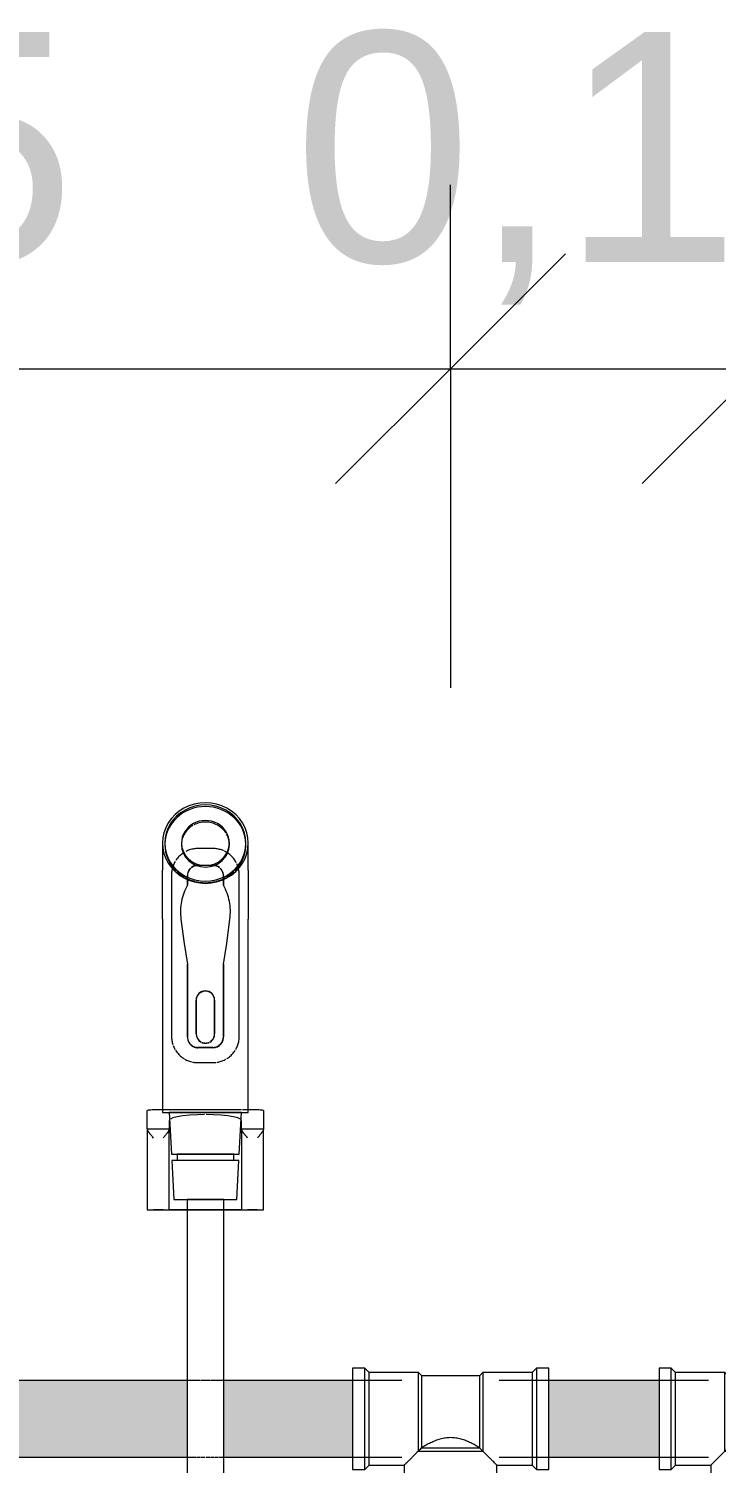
# Model space of a CAD drawing. Header units: metres. Extents: x -0.9 to 62, y -37.3 to 60.
# Drawn here: x 25.1028 to 25.3271, y 0.5855 to 1.0537 of the extents above; entities that cross this region are included whole.
import ezdxf

# ---------------------------------------------------------------- set-up
doc = ezdxf.new("R2010")
doc.units = ezdxf.units.M
for name, color, linetype, lineweight in [('A-ANNO-DIMS', 7, 'Continuous', 5), ('A-ANNO-DIMS-25', 7, 'Continuous', 5), ('P-PIPE', 7, 'Continuous', 5), ('P-SANR-FIXT', 7, 'Continuous', 5)]:
    doc.layers.add(name, color=color, linetype=linetype, lineweight=lineweight)
doc.styles.add('Arial_2', font='arial.ttf', dxfattribs={"height": 0.075})
doc.dimstyles.new('Diagonal_-_2_mm_Arial_-_PRETO', dxfattribs={"dimscale": 0.3048, "dimtxt": 0.076519, "dimasz": 0.246063, "dimexe": 0.19685, "dimexo": 0.123031, "dimgap": 0.04101, "dimtad": 1, "dimrnd": 0.01, "dimzin": 0, "dimdsep": 46, "dimtxsty": 'Arial_2', "dimblk1": 'OBLIQUE', "dimblk2": 'OBLIQUE', "dimsah": 1, "dimcen": 0.09, "dimdle": 0.19685, "dimazin": 0, "dimtfac": 1, "dimtdec": 4, "dimtix": 1, "dimtmove": 0, "dimatfit": 3, "dimfxl": 1, "dimtvp": 1, "dimtolj": 1, "dimtzin": 0, "dimarcsym": 2})

# ---------------------------------------------------------------- blocks, each defined once
blk = doc.blocks.new('Te_Reducao - Agua Fria_Soldavel - MEP - Tigre - Standard-2488-DD')
at = {"layer": 'P-PIPE'}
for p, q in [((43.55545, 0.6165), (43.55145, 0.6165)), ((43.55145, 0.6165), (43.55145, 0.5835)), ((43.55685, 0.6151), (43.55545, 0.6165)), ((43.55545, 0.5835), (43.55545, 0.6165)), ((43.57295, 0.6151), (43.55685, 0.6151)), ((43.55685, 0.5849), (43.55685, 0.6151)), ((43.57405, 0.61404), (43.57295, 0.6151)), ((43.57295, 0.5895), (43.57295, 0.6151)), ((43.58345, 0.61404), (43.57405, 0.61404)), ((43.57405, 0.5906), (43.57405, 0.61404)), ((43.59285, 0.61404), (43.58345, 0.61404)), ((43.59395, 0.6151), (43.59285, 0.61404)), ((43.59285, 0.61404), (43.59285, 0.5906)), ((43.61005, 0.6151), (43.59395, 0.6151)), ((43.59395, 0.6151), (43.59395, 0.5895)), ((43.61145, 0.6165), (43.61005, 0.6151)), ((43.61005, 0.6151), (43.61005, 0.5849)), ((43.61545, 0.6165), (43.61145, 0.6165)), ((43.61145, 0.6165), (43.61145, 0.5835)), ((43.61545, 0.5835), (43.61545, 0.6165)), ((43.57405, 0.5906), (43.59285, 0.5906)), ((43.57295, 0.5895), (43.59395, 0.5895)), ((43.55145, 0.5835), (43.55545, 0.5835)), ((43.55545, 0.5835), (43.55685, 0.5849)), ((43.55685, 0.5849), (43.56835, 0.5849)), ((43.56835, 0.5849), (43.56835, 0.5734)), ((43.59855, 0.5734), (43.59855, 0.5849)), ((43.59855, 0.5849), (43.61005, 0.5849)), ((43.61005, 0.5849), (43.61145, 0.5835)), ((43.61145, 0.5835), (43.61545, 0.5835)), ((43.56835, 0.5734), (43.56695, 0.572)), ((43.56695, 0.572), (43.56695, 0.568)), ((43.56695, 0.572), (43.59995, 0.572)), ((43.56835, 0.5734), (43.59855, 0.5734)), ((43.59995, 0.572), (43.59855, 0.5734)), ((43.59995, 0.568), (43.59995, 0.572)), ((43.56695, 0.568), (43.59995, 0.568))]:
    blk.add_line(p, q, dxfattribs=at)
for points in [[(43.57405, 0.5906), (43.57387, 0.59042), (43.5735, 0.59005), (43.57314, 0.58968), (43.57295, 0.5895)], [(43.59395, 0.5895), (43.59377, 0.58968), (43.5934, 0.59005), (43.59303, 0.59042), (43.59285, 0.5906)]]:
    blk.add_open_spline(points, degree=3, dxfattribs=at)
for points, knots in [([(43.58345, 0.59387), (43.58286, 0.59385), (43.582, 0.59378), (43.58088, 0.59358), (43.58005, 0.5934), (43.57924, 0.59315), (43.57844, 0.59285), (43.57766, 0.59251), (43.5769, 0.59217), (43.57615, 0.59181), (43.57519, 0.5913), (43.5745, 0.59089), (43.57405, 0.5906)], [0, 0, 0, 0, 0.166667, 0.25, 0.333333, 0.416667, 0.5, 0.583333, 0.666667, 0.75, 0.833333, 1, 1, 1, 1]), ([(43.59285, 0.5906), (43.5924, 0.59089), (43.59171, 0.5913), (43.59075, 0.59181), (43.59001, 0.59217), (43.58924, 0.59251), (43.58846, 0.59285), (43.58766, 0.59315), (43.58685, 0.5934), (43.58603, 0.59358), (43.58491, 0.59378), (43.58404, 0.59385), (43.58345, 0.59387)], [0, 0, 0, 0, 0.166667, 0.25, 0.333333, 0.416667, 0.5, 0.583333, 0.666667, 0.75, 0.833333, 1, 1, 1, 1]), ([(43.57295, 0.5895), (43.57232, 0.58885), (43.57141, 0.58796), (43.57049, 0.58704), (43.57002, 0.58656), (43.56969, 0.58624), (43.56939, 0.58594), (43.56903, 0.58558), (43.56854, 0.58508), (43.56835, 0.58491), (43.56835, 0.5849)], [0, 0, 0, 0, 0.25, 0.375, 0.4375, 0.5, 0.5625, 0.625, 0.75, 1, 1, 1, 1]), ([(43.59855, 0.5849), (43.59855, 0.58491), (43.59837, 0.58508), (43.5978, 0.58565), (43.59733, 0.58613), (43.59689, 0.58656), (43.59642, 0.58704), (43.5955, 0.58795), (43.59459, 0.58885), (43.59395, 0.5895)], [0, 0, 0, 0, 0.25, 0.375, 0.5, 0.5625, 0.625, 0.75, 1, 1, 1, 1])]:
    blk.add_open_spline(points, degree=3, knots=knots, dxfattribs=at)
blk = doc.blocks.new('Te_Reducao - Agua Fria_Soldavel - MEP - Tigre - Standard-V13-DD')
at = {"layer": 'P-PIPE'}
for p, q in [((43.65545, 0.6165), (43.65145, 0.6165)), ((43.65145, 0.6165), (43.65145, 0.5835)), ((43.65685, 0.6151), (43.65545, 0.6165)), ((43.65545, 0.5835), (43.65545, 0.6165)), ((43.67295, 0.6151), (43.65685, 0.6151)), ((43.65685, 0.5849), (43.65685, 0.6151)), ((43.67383, 0.61425), (43.67295, 0.6151)), ((43.67295, 0.5895), (43.67295, 0.6151)), ((43.67295, 0.5895), (43.67395, 0.5895)), ((43.65145, 0.5835), (43.65545, 0.5835)), ((43.65545, 0.5835), (43.65685, 0.5849)), ((43.65685, 0.5849), (43.66835, 0.5849)), ((43.66835, 0.5849), (43.66835, 0.5734)), ((43.66835, 0.5734), (43.66695, 0.572)), ((43.66695, 0.572), (43.66695, 0.568)), ((43.66695, 0.572), (43.67406, 0.572)), ((43.66835, 0.5734), (43.67402, 0.5734)), ((43.66695, 0.568), (43.67414, 0.568))]:
    blk.add_line(p, q, dxfattribs=at)
at = {"layer": 'P-PIPE', "color": 253, "true_color": 0xa6a6a6}
for p, q in [((43.67405, 0.5906), (43.67405, 0.61404)), ((43.68345, 0.61404), (43.6743, 0.61404)), ((43.69285, 0.61404), (43.68345, 0.61404)), ((43.69395, 0.6151), (43.69285, 0.61404)), ((43.69285, 0.61404), (43.69285, 0.60263)), ((43.70552, 0.6151), (43.69395, 0.6151)), ((43.69395, 0.6151), (43.69395, 0.60896)), ((43.69395, 0.60883), (43.69395, 0.5895)), ((43.69285, 0.60256), (43.69285, 0.5906)), ((43.67405, 0.5906), (43.6814, 0.5906)), ((43.68157, 0.5906), (43.69285, 0.5906)), ((43.67395, 0.5895), (43.68027, 0.5895)), ((43.68054, 0.5895), (43.69395, 0.5895)), ((43.69855, 0.5734), (43.69855, 0.5849)), ((43.69855, 0.5849), (43.70552, 0.5849)), ((43.67402, 0.5734), (43.67543, 0.5734)), ((43.67406, 0.572), (43.6752, 0.572)), ((43.67587, 0.572), (43.68059, 0.572)), ((43.6759, 0.5734), (43.69764, 0.5734)), ((43.68078, 0.572), (43.68632, 0.572)), ((43.68632, 0.572), (43.69995, 0.572)), ((43.6979, 0.5734), (43.69855, 0.5734)), ((43.69995, 0.572), (43.69855, 0.5734)), ((43.69995, 0.568), (43.69995, 0.572)), ((43.67414, 0.568), (43.6752, 0.568)), ((43.67562, 0.568), (43.68055, 0.568)), ((43.68057, 0.568), (43.69774, 0.568)), ((43.69781, 0.568), (43.69995, 0.568))]:
    blk.add_line(p, q, dxfattribs=at)
at = {"layer": 'P-PIPE', "color": 7, "true_color": 0xf3f3f3}
for p, q in [((43.71005, 0.6151), (43.70674, 0.6151)), ((43.71145, 0.6165), (43.71005, 0.6151)), ((43.71005, 0.6151), (43.71005, 0.5849)), ((43.71545, 0.6165), (43.71145, 0.6165)), ((43.71145, 0.6165), (43.71145, 0.5835)), ((43.71545, 0.5835), (43.71545, 0.6165)), ((43.70707, 0.5849), (43.71005, 0.5849)), ((43.71005, 0.5849), (43.71145, 0.5835)), ((43.71145, 0.5835), (43.71545, 0.5835))]:
    blk.add_line(p, q, dxfattribs=at)
at = {"layer": 'P-PIPE'}
blk.add_open_spline([(43.67405, 0.5906), (43.67387, 0.59042), (43.6735, 0.59005), (43.67314, 0.58968), (43.67295, 0.5895)], degree=3, dxfattribs=at)
at = {"layer": 'P-PIPE', "color": 253, "true_color": 0xa6a6a6}
for points, knots in [([(43.68005, 0.59339), (43.67978, 0.59331), (43.67924, 0.59315), (43.67844, 0.59285), (43.67766, 0.59251), (43.6769, 0.59217), (43.67615, 0.59181), (43.67519, 0.5913), (43.6745, 0.59089), (43.67405, 0.5906)], [0.3333333, 0.3333333, 0.3333333, 0.3333333, 0.4166667, 0.5, 0.5833333, 0.6666667, 0.75, 0.8333333, 1, 1, 1, 1]), ([(43.68345, 0.59387), (43.68286, 0.59385), (43.682, 0.59378), (43.68088, 0.59358), (43.68033, 0.59346), (43.68005, 0.59339)], [0, 0, 0, 0, 0.1666667, 0.25, 0.3333333, 0.3333333, 0.3333333, 0.3333333]), ([(43.69285, 0.5906), (43.6924, 0.59089), (43.69171, 0.5913), (43.69075, 0.59181), (43.69001, 0.59217), (43.68924, 0.59251), (43.68846, 0.59285), (43.68766, 0.59315), (43.68685, 0.5934), (43.68603, 0.59358), (43.68491, 0.59378), (43.68404, 0.59385), (43.68345, 0.59387)], [0, 0, 0, 0, 0.166667, 0.25, 0.333333, 0.416667, 0.5, 0.583333, 0.666667, 0.75, 0.833333, 1, 1, 1, 1]), ([(43.69855, 0.5849), (43.69855, 0.58491), (43.69837, 0.58508), (43.6978, 0.58565), (43.69733, 0.58613), (43.69689, 0.58656), (43.69642, 0.58704), (43.6955, 0.58795), (43.69459, 0.58885), (43.69395, 0.5895)], [0, 0, 0, 0, 0.25, 0.375, 0.5, 0.5625, 0.625, 0.75, 1, 1, 1, 1])]:
    blk.add_open_spline(points, degree=3, knots=knots, dxfattribs=at)
blk.add_open_spline([(43.69395, 0.5895), (43.69377, 0.58968), (43.6934, 0.59005), (43.69303, 0.59042), (43.69285, 0.5906)], degree=3, dxfattribs=at)
at = {"layer": 'P-PIPE'}
blk.add_open_spline([(43.67295, 0.5895), (43.67232, 0.58885), (43.67141, 0.58796), (43.67049, 0.58704), (43.67002, 0.58656), (43.66969, 0.58624), (43.66939, 0.58594), (43.66903, 0.58558), (43.66854, 0.58508), (43.66835, 0.58491), (43.66835, 0.5849)], degree=3, knots=[0, 0, 0, 0, 0.25, 0.375, 0.4375, 0.5, 0.5625, 0.625, 0.75, 1, 1, 1, 1], dxfattribs=at)
blk = doc.blocks.new('UT_Ducha higiênica - UT_Ducha higiênica-3698909-DD')
at = {"layer": 'P-SANR-FIXT'}
for p, q in [((43.48945, 0.78793), (43.48945, 0.77907)), ((43.49564, 0.78793), (43.49564, 0.78741)), ((43.51126, 0.78741), (43.51126, 0.78793)), ((43.51745, 0.77907), (43.51745, 0.78793)), ((43.48945, 0.7631), (43.48945, 0.7)), ((43.51745, 0.7), (43.51745, 0.7631)), ((43.4845, 0.69464), (43.4845, 0.70061)), ((43.4865, 0.70094), (43.48945, 0.70094)), ((43.48945, 0.7), (43.50345, 0.7)), ((43.49168, 0.7), (43.49239, 0.68639)), ((43.50345, 0.7), (43.51745, 0.7)), ((43.51451, 0.68639), (43.51522, 0.7)), ((43.51745, 0.70094), (43.52041, 0.70094)), ((43.52241, 0.70061), (43.52241, 0.69464)), ((43.4845, 0.69464), (43.4845, 0.69459)), ((43.4845, 0.69453), (43.4845, 0.66817)), ((43.49168, 0.69738), (43.49168, 0.69464)), ((43.49168, 0.69459), (43.49168, 0.69464)), ((43.49168, 0.66817), (43.49168, 0.69453)), ((43.51522, 0.69464), (43.51522, 0.69738)), ((43.51522, 0.69464), (43.51522, 0.69459)), ((43.51522, 0.69464), (43.51528, 0.69464)), ((43.51522, 0.69453), (43.51522, 0.66817)), ((43.52241, 0.69459), (43.52241, 0.69464)), ((43.52241, 0.66817), (43.52241, 0.69453)), ((43.49239, 0.68639), (43.50345, 0.68639)), ((43.4925, 0.68434), (43.49316, 0.67161)), ((43.50345, 0.68434), (43.4925, 0.68434)), ((43.49423, 0.68639), (43.49423, 0.68434)), ((43.50345, 0.68639), (43.51451, 0.68639)), ((43.51441, 0.68434), (43.50345, 0.68434)), ((43.51268, 0.68434), (43.51268, 0.68639)), ((43.51374, 0.67161), (43.51441, 0.68434)), ((43.49316, 0.67161), (43.50345, 0.67161)), ((43.49745, 0.67161), (43.49745, 0.1)), ((43.50345, 0.67161), (43.51374, 0.67161)), ((43.50945, 0.1), (43.50945, 0.67161)), ((43.4845, 0.66817), (43.4865, 0.66817)), ((43.48968, 0.66817), (43.4865, 0.66817)), ((43.48968, 0.66817), (43.49168, 0.66817)), ((43.49744, 0.66817), (43.49168, 0.66817)), ((43.51522, 0.66817), (43.50946, 0.66817)), ((43.51522, 0.66817), (43.51722, 0.66817)), ((43.52041, 0.66817), (43.51722, 0.66817)), ((43.52041, 0.66817), (43.52241, 0.66817))]:
    blk.add_line(p, q, dxfattribs=at)
at = {"layer": 'P-SANR-FIXT', "color": 253, "true_color": 0xa6a6a6}
for p, q in [((43.49395, 0.78247), (43.49376, 0.78218)), ((43.49735, 0.78532), (43.49704, 0.78517)), ((43.50103, 0.78614), (43.50069, 0.78613)), ((43.50587, 0.78614), (43.50103, 0.78614)), ((43.49239, 0.77752), (43.49239, 0.72488)), ((43.49275, 0.77999), (43.49268, 0.77973)), ((43.49758, 0.77731), (43.49758, 0.77721)), ((43.49758, 0.77687), (43.49758, 0.77731)), ((43.49758, 0.77721), (43.49758, 0.77687)), ((43.50103, 0.78075), (43.50143, 0.78075)), ((43.50151, 0.78075), (43.50526, 0.78075)), ((43.50547, 0.78075), (43.50587, 0.78075)), ((43.50933, 0.77721), (43.50933, 0.77731)), ((43.50933, 0.77724), (43.50933, 0.77687)), ((43.50933, 0.77687), (43.50933, 0.77721)), ((43.51452, 0.72488), (43.51452, 0.77752)), ((43.49758, 0.7761), (43.49758, 0.77413)), ((43.49758, 0.77413), (43.49758, 0.7761)), ((43.50933, 0.7757), (43.50933, 0.7761)), ((43.50933, 0.7761), (43.50933, 0.77413)), ((43.50933, 0.77413), (43.50933, 0.7757)), ((43.49758, 0.74841), (43.49758, 0.72451)), ((43.49758, 0.72468), (43.49758, 0.74841)), ((43.50933, 0.72451), (43.50933, 0.74841)), ((43.50933, 0.74841), (43.50933, 0.72468)), ((43.50044, 0.73668), (43.50044, 0.73659)), ((43.50044, 0.72567), (43.50044, 0.73668)), ((43.50044, 0.73659), (43.50044, 0.72559)), ((43.50647, 0.73659), (43.50647, 0.73668)), ((43.50647, 0.73668), (43.50647, 0.72567)), ((43.50647, 0.72559), (43.50647, 0.73659)), ((43.50587, 0.72124), (43.50103, 0.72124)), ((43.50103, 0.72114), (43.50224, 0.72115)), ((43.50228, 0.72115), (43.50345, 0.72116)), ((43.50345, 0.72116), (43.50463, 0.72115)), ((43.50467, 0.72115), (43.50587, 0.72114)), ((43.50103, 0.71626), (43.50587, 0.71626)), ((43.48945, 0.70094), (43.48992, 0.70094)), ((43.48945, 0.7), (43.48993, 0.7)), ((43.48993, 0.70094), (43.49131, 0.70094)), ((43.48993, 0.7), (43.49163, 0.7)), ((43.49133, 0.70094), (43.49352, 0.70094)), ((43.50345, 0.7), (43.49168, 0.7)), ((43.49356, 0.70094), (43.49641, 0.70094)), ((43.49645, 0.70094), (43.49978, 0.70094)), ((43.49983, 0.70094), (43.5034, 0.70094)), ((43.51522, 0.7), (43.50345, 0.7)), ((43.5035, 0.70094), (43.50707, 0.70094)), ((43.50712, 0.70094), (43.51045, 0.70094)), ((43.51049, 0.70094), (43.51335, 0.70094)), ((43.51338, 0.70094), (43.51528, 0.70094)), ((43.51489, 0.69783), (43.51406, 0.69821)), ((43.51533, 0.7), (43.51697, 0.7)), ((43.51559, 0.70094), (43.51697, 0.70094)), ((43.51697, 0.7), (43.51745, 0.7)), ((43.51698, 0.70094), (43.51745, 0.70094)), ((43.4845, 0.69464), (43.49168, 0.69464)), ((43.4845, 0.69459), (43.4845, 0.69453)), ((43.49168, 0.69453), (43.49168, 0.69459)), ((43.51522, 0.69459), (43.51522, 0.69453)), ((43.51528, 0.69464), (43.52241, 0.69464)), ((43.52241, 0.69453), (43.52241, 0.69459)), ((43.49239, 0.68639), (43.49414, 0.68639)), ((43.49396, 0.68434), (43.4925, 0.68434)), ((43.50345, 0.68639), (43.49423, 0.68639)), ((43.50345, 0.68434), (43.49423, 0.68434)), ((43.51268, 0.68639), (43.50345, 0.68639)), ((43.51268, 0.68434), (43.50345, 0.68434)), ((43.51277, 0.68639), (43.51451, 0.68639)), ((43.51441, 0.68434), (43.51294, 0.68434)), ((43.49316, 0.67161), (43.49729, 0.67161)), ((43.49826, 0.67161), (43.49745, 0.67161)), ((43.50345, 0.67161), (43.4983, 0.67161)), ((43.50861, 0.67161), (43.50345, 0.67161)), ((43.50945, 0.67161), (43.50865, 0.67161)), ((43.50962, 0.67161), (43.51374, 0.67161)), ((43.4845, 0.66817), (43.48476, 0.66817)), ((43.48476, 0.66817), (43.4865, 0.66817)), ((43.4865, 0.66817), (43.49141, 0.66817)), ((43.49168, 0.66817), (43.49745, 0.66817)), ((43.49822, 0.66817), (43.49765, 0.66817)), ((43.49917, 0.66817), (43.49823, 0.66817)), ((43.5004, 0.66817), (43.49917, 0.66817)), ((43.50188, 0.66817), (43.50045, 0.66817)), ((43.50345, 0.66817), (43.50189, 0.66817)), ((43.50501, 0.66817), (43.50346, 0.66817)), ((43.50645, 0.66817), (43.50502, 0.66817)), ((43.50773, 0.66817), (43.5065, 0.66817)), ((43.50868, 0.66817), (43.50774, 0.66817)), ((43.50925, 0.66817), (43.50868, 0.66817)), ((43.50945, 0.66817), (43.51522, 0.66817)), ((43.51549, 0.66817), (43.52041, 0.66817)), ((43.52041, 0.66817), (43.52241, 0.66817))]:
    blk.add_line(p, q, dxfattribs=at)
at = {"layer": 'P-SANR-FIXT', "color": 254, "true_color": 0xdfdfdf}
for p, q in [((43.49644, 0.78482), (43.49615, 0.78464)), ((43.49268, 0.77973), (43.49266, 0.77966)), ((43.51408, 0.78023), (43.51397, 0.78055)), ((43.49758, 0.77668), (43.49758, 0.77636)), ((43.49758, 0.77635), (43.49758, 0.77668)), ((43.50933, 0.77636), (43.50933, 0.77687)), ((43.50933, 0.77687), (43.50933, 0.77635)), ((43.49163, 0.7), (43.50345, 0.7)), ((43.50345, 0.7), (43.49168, 0.7)), ((43.50345, 0.7), (43.51528, 0.7)), ((43.51522, 0.7), (43.50345, 0.7)), ((43.49414, 0.68639), (43.50345, 0.68639)), ((43.49797, 0.68434), (43.49416, 0.68434)), ((43.50345, 0.68639), (43.49423, 0.68639)), ((43.50345, 0.68434), (43.49423, 0.68434)), ((43.50345, 0.68434), (43.49797, 0.68434)), ((43.50345, 0.68639), (43.51277, 0.68639)), ((43.51144, 0.68639), (43.50345, 0.68639)), ((43.51144, 0.68434), (43.50345, 0.68434)), ((43.51275, 0.68434), (43.50345, 0.68434)), ((43.51268, 0.68639), (43.51144, 0.68639)), ((43.51268, 0.68434), (43.51144, 0.68434)), ((43.49826, 0.67161), (43.49745, 0.67161)), ((43.49752, 0.67161), (43.49824, 0.67161)), ((43.50045, 0.67161), (43.4983, 0.67161)), ((43.49831, 0.67161), (43.50345, 0.67161)), ((43.50345, 0.67161), (43.50045, 0.67161)), ((43.50861, 0.67161), (43.50345, 0.67161)), ((43.50345, 0.67161), (43.5086, 0.67161)), ((43.50945, 0.67161), (43.50865, 0.67161)), ((43.50866, 0.67161), (43.50938, 0.67161)), ((43.49766, 0.66817), (43.49825, 0.66817)), ((43.49826, 0.66817), (43.4992, 0.66817)), ((43.49921, 0.66817), (43.5004, 0.66817)), ((43.50045, 0.66817), (43.50189, 0.66817)), ((43.5019, 0.66817), (43.50345, 0.66817)), ((43.50346, 0.66817), (43.505, 0.66817)), ((43.50501, 0.66817), (43.50645, 0.66817)), ((43.5065, 0.66817), (43.50769, 0.66817)), ((43.5077, 0.66817), (43.50865, 0.66817)), ((43.50865, 0.66817), (43.50925, 0.66817))]:
    blk.add_line(p, q, dxfattribs=at)
at = {"layer": 'P-SANR-FIXT', "color": 253, "true_color": 0xa6a6a6, "flags": 128}
for points in [[(43.49358, 0.78189), (43.49341, 0.78158), (43.49325, 0.78128), (43.49311, 0.78096), (43.49298, 0.78064)], [(43.49615, 0.78464), (43.49587, 0.78444), (43.4956, 0.78422), (43.49533, 0.784), (43.49508, 0.78377), (43.49483, 0.78353), (43.4946, 0.78328), (43.49437, 0.78301), (43.49416, 0.78274), (43.49395, 0.78247)], [(43.50068, 0.78613), (43.50034, 0.78611), (43.5, 0.78608), (43.49965, 0.78603), (43.49931, 0.78597), (43.49898, 0.78589), (43.49864, 0.7858), (43.49831, 0.7857), (43.49799, 0.78559), (43.49767, 0.78546), (43.49735, 0.78532)], [(43.50768, 0.78595), (43.50734, 0.78601), (43.507, 0.78607), (43.50666, 0.7861), (43.50631, 0.78613), (43.50597, 0.78614), (43.50587, 0.78614)], [(43.50932, 0.78542), (43.509, 0.78555), (43.50868, 0.78567), (43.50835, 0.78578), (43.50802, 0.78587), (43.50772, 0.78594)], [(43.51025, 0.78495), (43.50994, 0.78512), (43.50964, 0.78528)], [(43.51189, 0.78371), (43.51164, 0.78394), (43.51138, 0.78417), (43.51111, 0.78438), (43.51083, 0.78458), (43.51054, 0.78477)], [(43.51354, 0.7815), (43.51337, 0.7818), (43.51319, 0.7821), (43.513, 0.78239), (43.5128, 0.78267), (43.51259, 0.78294), (43.51237, 0.78321), (43.51214, 0.78346), (43.51189, 0.78371)], [(43.49246, 0.77864), (43.49242, 0.7783), (43.4924, 0.77796), (43.49239, 0.77761), (43.49239, 0.77752)], [(43.49266, 0.77966), (43.49258, 0.77932), (43.49251, 0.77898), (43.49246, 0.77864)], [(43.51396, 0.78056), (43.51383, 0.78088), (43.51369, 0.78119)], [(43.51445, 0.77855), (43.51441, 0.77889), (43.51434, 0.77923), (43.51427, 0.77957), (43.51418, 0.7799)], [(43.51452, 0.77752), (43.51451, 0.77786), (43.51449, 0.77821), (43.51445, 0.77855)], [(43.49546, 0.7631), (43.49649, 0.75519), (43.49758, 0.74841)], [(43.50933, 0.74841), (43.51041, 0.75519), (43.51145, 0.7631)], [(43.49239, 0.72488), (43.49239, 0.72454), (43.49241, 0.72419), (43.49245, 0.72385), (43.4925, 0.72351), (43.49256, 0.72317), (43.49264, 0.72283)], [(43.49264, 0.72283), (43.49272, 0.7225), (43.49283, 0.72217)], [(43.49294, 0.72184), (43.49307, 0.72152), (43.49321, 0.72121), (43.49337, 0.7209), (43.49353, 0.7206)], [(43.51333, 0.72051), (43.51349, 0.72082), (43.51365, 0.72112), (43.5138, 0.72144), (43.51393, 0.72176), (43.51404, 0.72207)], [(43.51405, 0.72208), (43.51415, 0.72241), (43.51425, 0.72274)], [(43.51425, 0.72274), (43.51432, 0.72308), (43.51439, 0.72342), (43.51444, 0.72376), (43.51448, 0.7241), (43.51451, 0.72444), (43.51452, 0.72479), (43.51452, 0.72488)], [(43.49371, 0.7203), (43.4939, 0.72001), (43.4941, 0.71973), (43.49431, 0.71946), (43.49453, 0.71919), (43.49477, 0.71894), (43.49501, 0.71869), (43.49526, 0.71846), (43.49553, 0.71823), (43.4958, 0.71802), (43.49608, 0.71782), (43.49636, 0.71763)], [(43.49666, 0.71745), (43.49696, 0.71728), (43.49727, 0.71712), (43.49758, 0.71698), (43.4979, 0.71685), (43.49822, 0.71673)], [(43.49822, 0.71673), (43.49855, 0.71662), (43.49889, 0.71653)], [(43.49922, 0.71645), (43.49956, 0.71639), (43.49986, 0.71634)], [(43.4999, 0.71633), (43.50025, 0.7163), (43.50059, 0.71627), (43.50094, 0.71626), (43.50103, 0.71626)], [(43.50725, 0.71637), (43.50759, 0.71643), (43.5079, 0.7165)], [(43.50793, 0.71651), (43.50826, 0.7166), (43.50859, 0.7167), (43.50892, 0.71681)], [(43.50892, 0.71681), (43.50924, 0.71694), (43.50955, 0.71708), (43.50986, 0.71723), (43.51017, 0.7174)], [(43.51046, 0.71758), (43.51075, 0.71776), (43.51103, 0.71796), (43.51131, 0.71818)], [(43.51131, 0.71818), (43.51157, 0.7184), (43.51182, 0.71863), (43.51207, 0.71887), (43.51231, 0.71912), (43.51253, 0.71939), (43.51275, 0.71966), (43.51295, 0.71993), (43.51314, 0.72022)], [(43.50587, 0.71626), (43.50622, 0.71627), (43.50656, 0.71629), (43.50691, 0.71632)], [(43.50316, 0.6993), (43.50083, 0.69925), (43.49834, 0.69911), (43.49611, 0.69888), (43.49425, 0.69858), (43.49284, 0.69821), (43.49201, 0.69783)], [(43.50856, 0.69911), (43.50607, 0.69925), (43.50374, 0.6993)], [(43.51406, 0.69821), (43.51266, 0.69858), (43.51079, 0.69888), (43.50856, 0.69911)]]:
    blk.add_lwpolyline(points, dxfattribs=at)
at = {"layer": 'P-SANR-FIXT', "flags": 128}
for points in [[(43.48945, 0.7631), (43.48945, 0.76378), (43.48945, 0.76446), (43.48945, 0.76513), (43.48945, 0.7658), (43.48945, 0.76647), (43.48945, 0.76714), (43.48945, 0.76779), (43.48945, 0.76844), (43.48945, 0.76909), (43.48945, 0.76972), (43.48945, 0.77034), (43.48945, 0.77095), (43.48945, 0.77154), (43.48945, 0.77213), (43.48945, 0.7727), (43.48945, 0.77325), (43.48945, 0.77379), (43.48945, 0.77431), (43.48945, 0.77481), (43.48945, 0.77529), (43.48945, 0.77576), (43.48945, 0.7762), (43.48945, 0.77662), (43.48945, 0.77702), (43.48945, 0.7774), (43.48945, 0.77776), (43.48945, 0.77809), (43.48945, 0.7784), (43.48945, 0.77868), (43.48945, 0.77894), (43.48945, 0.77907)], [(43.51745, 0.77907), (43.51745, 0.77883), (43.51745, 0.77856), (43.51745, 0.77826), (43.51745, 0.77794), (43.51745, 0.7776), (43.51745, 0.77723), (43.51745, 0.77684), (43.51745, 0.77643), (43.51745, 0.776), (43.51745, 0.77555), (43.51745, 0.77507), (43.51745, 0.77458), (43.51745, 0.77407), (43.51745, 0.77354), (43.51745, 0.773), (43.51745, 0.77244), (43.51745, 0.77186), (43.51745, 0.77127), (43.51745, 0.77067), (43.51745, 0.77006), (43.51745, 0.76943), (43.51745, 0.76879), (43.51745, 0.76815), (43.51745, 0.7675), (43.51745, 0.76684), (43.51745, 0.76617), (43.51745, 0.7655), (43.51745, 0.76482), (43.51745, 0.76415), (43.51745, 0.76347), (43.51745, 0.7631)], [(43.4845, 0.70061), (43.48455, 0.70068), (43.48469, 0.70075), (43.48493, 0.70082), (43.48525, 0.70087), (43.48563, 0.70091), (43.48605, 0.70093), (43.4865, 0.70094)], [(43.52041, 0.70094), (43.52085, 0.70093), (43.52127, 0.70091), (43.52165, 0.70087), (43.52197, 0.70082), (43.52221, 0.70075), (43.52236, 0.70068), (43.52241, 0.70061)]]:
    blk.add_lwpolyline(points, dxfattribs=at)
at = {"layer": 'P-SANR-FIXT'}
for centre, major_axis, start_param, end_param in [((43.50345, 0.78793), (0.014, 0), 1.570796, 4.712389), ((43.50345, 0.78793), (-0.014, 0), 1.570796, 4.712389), ((43.50345, 0.78793), (0.01323, 0), 0, 3.141593), ((43.50345, 0.78741), (0.01323, 0), 0.020863, 3.12073), ((43.50345, 0.78793), (0.00781, 0), 0, 3.141593), ((43.50345, 0.78793), (-0.01323, 0), 0, 3.141593), ((43.50345, 0.78793), (0.00781, 0), 3.141593, 6.283185), ((43.50345, 0.78741), (0.00781, 0), 3.141593, 6.283185)]:
    blk.add_ellipse(centre, major_axis=major_axis, ratio=0.939693, start_param=start_param, end_param=end_param, dxfattribs=at)
at = {"layer": 'P-SANR-FIXT', "color": 253, "true_color": 0xa6a6a6}
for centre, major_axis, ratio, start_param, end_param in [((43.50345, 0.78741), (0.00781, 0), 0.939693, 2.356194, 2.879793), ((43.50345, 0.78741), (0.00781, 0), 0.939693, 2.12419, 2.356194), ((43.50345, 0.78741), (0.00781, 0), 0.939693, 1.832596, 2.067576), ((43.50345, 0.78741), (0.00781, 0), 0.939693, 1.570796, 1.832596), ((43.50345, 0.78741), (0.00781, 0), 0.939693, 1.047198, 1.308997), ((43.50345, 0.78741), (0.00781, 0), 0.939693, 0.653091, 1.047198), ((43.50345, 0.78741), (0.00781, 0), 0.939693, 0.554566, 0.634796), ((43.50345, 0.78741), (0.01323, 0), 0.939693, 3.141593, 3.897486), ((43.50345, 0.78741), (0.00781, 0), 0.939693, 2.879793, 3.094195), ((43.50345, 0.78741), (0.00781, 0), 0.939693, 0.261799, 0.488256), ((43.50345, 0.78741), (0.00781, 0), 0.939693, 0.035343, 0.261799), ((43.50345, 0.78741), (0.01323, 0), 0.939693, 5.759587, 6.283185), ((43.50345, 0.78741), (0.01323, 0), 0.939693, 3.926991, 4.167927), ((43.50103, 0.77731), (0.00345, 0), 0.996601, 2.93988, 3.141593), ((43.50103, 0.77731), (0.00345, 0), 0.996601, 2.356194, 2.879793), ((43.50103, 0.77731), (0.00345, 0), 0.996601, 1.570796, 2.250742), ((43.50587, 0.77731), (0.00345, 0), 0.996601, 0.890851, 1.509607), ((43.50587, 0.77731), (0.00345, 0), 0.996601, 0.261799, 0.785398), ((43.50587, 0.77731), (0.00345, 0), 0.996601, 0, 0.201713), ((43.50345, 0.78741), (0.01323, 0), 0.939693, 5.256851, 5.497787), ((43.50345, 0.78741), (0.01323, 0), 0.939693, 5.527292, 5.759587), ((43.50345, 0.78741), (0.01323, 0), 0.939693, 4.18879, 4.43979), ((43.50345, 0.78741), (0.01323, 0), 0.939693, 4.45059, 4.974188), ((43.50345, 0.78741), (0.01323, 0), 0.939693, 4.984988, 5.235988), ((43.50345, 0.73659), (0.00302, 0), 0.996601, 1.308997, 2.356194), ((43.50345, 0.73659), (0.00302, 0), 0.996601, 2.366713, 3.141593), ((43.50345, 0.73668), (0.00302, 0), 0.996601, 2.617994, 3.141593), ((43.50345, 0.73668), (0.00302, 0), 0.996601, 2.369047, 2.617994), ((43.50345, 0.73668), (0.00302, 0), 0.996601, 0.785398, 2.356194), ((43.50345, 0.73659), (0.00302, 0), 0.996601, 0.785398, 1.308997), ((43.50345, 0.73668), (0.00302, 0), 0.996601, 0, 0.772546), ((43.50345, 0.73659), (0.00302, 0), 0.996601, 0, 0.774879), ((43.50103, 0.72468), (0.00345, 0), 0.996601, 3.141593, 3.665191), ((43.50103, 0.72468), (0.00345, 0), 0.996601, 3.665191, 3.926991), ((43.50103, 0.72468), (0.00345, 0), 0.996601, 3.97364, 4.366259), ((43.50103, 0.72468), (0.00345, 0), 0.996601, 4.45059, 4.712389), ((43.50345, 0.72567), (0.00302, 0), 0.996601, 3.141593, 4.18879), ((43.50345, 0.72559), (0.00302, 0), 0.996601, 3.141593, 4.18879), ((43.50345, 0.72567), (0.00302, 0), 0.996601, 4.27171, 4.712389), ((43.50345, 0.72559), (0.00302, 0), 0.996601, 4.273398, 4.45059), ((43.50345, 0.72559), (0.00302, 0), 0.996601, 4.45059, 4.974188), ((43.50345, 0.72567), (0.00302, 0), 0.996601, 4.712389, 5.153068), ((43.50345, 0.72559), (0.00302, 0), 0.996601, 4.974188, 5.15138), ((43.50345, 0.72567), (0.00302, 0), 0.996601, 5.235988, 5.759587), ((43.50345, 0.72559), (0.00302, 0), 0.996601, 5.235988, 5.759587), ((43.50587, 0.72468), (0.00345, 0), 0.996601, 4.712389, 4.974188), ((43.50345, 0.72567), (0.00302, 0), 0.996601, 5.759587, 6.283185), ((43.50345, 0.72559), (0.00302, 0), 0.996601, 5.759587, 6.283185), ((43.50587, 0.72468), (0.00345, 0), 0.996601, 5.058519, 5.235988), ((43.50587, 0.72468), (0.00345, 0), 0.996601, 5.235988, 5.451138), ((43.50587, 0.72468), (0.00345, 0), 0.996601, 5.497787, 6.283185)]:
    blk.add_ellipse(centre, major_axis=major_axis, ratio=ratio, start_param=start_param, end_param=end_param, dxfattribs=at)
at = {"layer": 'P-SANR-FIXT', "color": 254, "true_color": 0xdfdfdf}
blk.add_ellipse((43.50345, 0.78741), major_axis=(0.00781, 0), ratio=0.939693, start_param=1.308997, end_param=1.570796, dxfattribs=at)
at = {"layer": 'P-SANR-FIXT', "color": 253, "true_color": 0xa6a6a6}
for points in [[(43.49765, 0.77792), (43.4976, 0.77768), (43.49758, 0.77745), (43.49758, 0.77721)], [(43.50143, 0.78062), (43.50129, 0.78062), (43.50116, 0.78061), (43.50103, 0.78061)], [(43.50223, 0.78063), (43.50199, 0.78062), (43.50175, 0.78062), (43.50151, 0.78062)], [(43.50345, 0.78063), (43.50304, 0.78063), (43.50264, 0.78063), (43.50223, 0.78063)], [(43.50467, 0.78063), (43.50427, 0.78063), (43.50386, 0.78063), (43.50345, 0.78063)], [(43.50587, 0.78061), (43.50556, 0.78062), (43.50524, 0.78062), (43.50491, 0.78062)], [(43.50933, 0.77721), (43.50933, 0.77745), (43.5093, 0.77768), (43.50925, 0.77792)], [(43.49758, 0.77413), (43.49663, 0.77248), (43.49533, 0.76899), (43.49522, 0.76512), (43.49546, 0.7631)], [(43.51128, 0.76889), (43.51093, 0.77073), (43.51027, 0.77248), (43.50933, 0.77413)], [(43.51145, 0.7631), (43.51169, 0.76512), (43.51163, 0.76705), (43.51128, 0.76889)], [(43.49889, 0.72184), (43.49919, 0.72161), (43.49988, 0.72125), (43.50064, 0.72113), (43.50103, 0.72114)], [(43.50587, 0.72114), (43.5064, 0.72113), (43.5069, 0.72124), (43.50736, 0.72145)], [(43.50736, 0.72145), (43.50759, 0.72155), (43.50781, 0.72168), (43.50801, 0.72184)]]:
    blk.add_open_spline(points, degree=3, dxfattribs=at)
for points, knots in [([(43.49867, 0.77967), (43.49854, 0.77954), (43.49823, 0.77921), (43.49787, 0.77862), (43.49771, 0.77815), (43.49765, 0.77792)], [-0.5298485, -0.5298485, -0.5298485, -0.5298485, -0.4285714, -0.2857143, -0.1428571, -0.1428571, -0.1428571, -0.1428571]), ([(43.4996, 0.78029), (43.49951, 0.78025), (43.49925, 0.78011), (43.499, 0.77994), (43.49885, 0.77982)], [-0.7321429, -0.7321429, -0.7321429, -0.7321429, -0.6785714, -0.5714286, -0.5714286, -0.5714286, -0.5714286]), ([(43.50077, 0.7806), (43.50047, 0.78057), (43.50007, 0.78048), (43.49969, 0.78033), (43.4996, 0.78029)], [-0.9524695, -0.9524695, -0.9524695, -0.9524695, -0.7857143, -0.7321429, -0.7321429, -0.7321429, -0.7321429]), ([(43.50806, 0.77982), (43.50785, 0.77998), (43.5074, 0.78027), (43.50674, 0.78051), (43.50631, 0.78058), (43.50613, 0.7806)], [-0.4285714, -0.4285714, -0.4285714, -0.4285714, -0.2857143, -0.1428571, -0.0475939, -0.0475939, -0.0475939, -0.0475939]), ([(43.50921, 0.77806), (43.5092, 0.77813), (43.50907, 0.77855), (43.50876, 0.77912), (43.50837, 0.77954), (43.50823, 0.77967)], [-0.8295321, -0.8295321, -0.8295321, -0.8295321, -0.7857143, -0.5714286, -0.4704988, -0.4704988, -0.4704988, -0.4704988]), ([(43.49758, 0.72451), (43.49758, 0.72425), (43.49764, 0.72373), (43.4979, 0.72299), (43.49828, 0.72241), (43.49858, 0.7221), (43.49871, 0.72199)], [0, 0, 0, 0, 0.1428571, 0.2857143, 0.4285714, 0.5272946, 0.5272946, 0.5272946, 0.5272946]), ([(43.50819, 0.72199), (43.50832, 0.7221), (43.50858, 0.72236), (43.5089, 0.72283), (43.50922, 0.72353), (43.50933, 0.72411), (43.50933, 0.72451)], [0.4727054, 0.4727054, 0.4727054, 0.4727054, 0.5714286, 0.6785714, 0.7857143, 1, 1, 1, 1])]:
    blk.add_open_spline(points, degree=3, knots=knots, dxfattribs=at)
at = {"layer": 'P-SANR-FIXT'}
for points, knots in [([(43.4865, 0.69166), (43.48637, 0.69182), (43.48611, 0.69214), (43.4858, 0.69253), (43.48555, 0.69284), (43.48537, 0.69307), (43.48521, 0.69329), (43.48505, 0.69351), (43.4849, 0.69372), (43.48477, 0.69391), (43.48466, 0.6941), (43.48454, 0.69432), (43.4845, 0.69445), (43.4845, 0.69453)], [0, 0, 0, 0, 0.142857, 0.285714, 0.357143, 0.428571, 0.5, 0.571429, 0.642857, 0.714286, 0.785714, 0.857143, 1, 1, 1, 1]), ([(43.49168, 0.69453), (43.49168, 0.69445), (43.49164, 0.69432), (43.49152, 0.6941), (43.49141, 0.69391), (43.49128, 0.69372), (43.49113, 0.69351), (43.49097, 0.69329), (43.49077, 0.69303), (43.49058, 0.69278), (43.49039, 0.69255), (43.49011, 0.6922), (43.48987, 0.6919), (43.48968, 0.69166)], [0, 0, 0, 0, 0.142857, 0.214286, 0.285714, 0.357143, 0.428571, 0.5, 0.571429, 0.678571, 0.732143, 0.785714, 1, 1, 1, 1]), ([(43.51722, 0.69166), (43.5171, 0.69182), (43.51684, 0.69214), (43.51652, 0.69253), (43.51628, 0.69284), (43.5161, 0.69307), (43.51593, 0.69329), (43.51577, 0.69351), (43.51563, 0.69372), (43.5155, 0.69391), (43.51538, 0.6941), (43.51527, 0.69432), (43.51522, 0.69445), (43.51522, 0.69453)], [0, 0, 0, 0, 0.142857, 0.285714, 0.357143, 0.428571, 0.5, 0.571429, 0.642857, 0.714286, 0.785714, 0.857143, 1, 1, 1, 1]), ([(43.52241, 0.69453), (43.52241, 0.69445), (43.52236, 0.69432), (43.52225, 0.6941), (43.52214, 0.69391), (43.522, 0.69372), (43.52186, 0.69351), (43.5217, 0.69329), (43.5215, 0.69303), (43.52131, 0.69278), (43.52112, 0.69255), (43.52084, 0.6922), (43.5206, 0.6919), (43.52041, 0.69166)], [0, 0, 0, 0, 0.142857, 0.214286, 0.285714, 0.357143, 0.428571, 0.5, 0.571429, 0.678571, 0.732143, 0.785714, 1, 1, 1, 1])]:
    blk.add_open_spline(points, degree=3, knots=knots, dxfattribs=at)
blk = doc.blocks.new('DIMBLOCK7-DD')
at = {"layer": 'A-ANNO-DIMS-25'}
for p, q in [((24.79043, 0.94271), (24.79043, 1.00271)), ((25.24043, 0.94271), (25.24043, 1.00271)), ((24.73043, 0.94271), (25.24043, 0.94271)), ((24.79043, 0.94271), (24.79043, 0.6375)), ((25.24043, 0.94271), (25.24043, 0.83858))]:
    blk.add_line(p, q, dxfattribs=at)
at = {"layer": 'A-ANNO-DIMS-25', "lineweight": 20}
for p, q in [((24.79043, 0.94271), (24.82793, 0.98021)), ((25.24043, 0.94271), (25.27793, 0.98021)), ((24.79043, 0.94271), (24.75293, 0.90521)), ((25.24043, 0.94271), (25.20293, 0.90521))]:
    blk.add_line(p, q, dxfattribs=at)
at = {"layer": 'A-ANNO-DIMS-25', "color": 0, "insert": (24.91419, 1.05257), "char_height": 0.075, "width": 0.2429787, "attachment_point": 1, "line_spacing_factor": 0.941778, "style": 'Arial_2'}
blk.add_mtext('0,45', dxfattribs=at)
blk = doc.blocks.new('_Oblique')
at = {"color": 0, "linetype": 'ByBlock', "lineweight": -2}
blk.add_line((-0.5, -0.5), (0.5, 0.5), dxfattribs=at)
blk = doc.blocks.new('DIMBLOCK8-DD')
at = {"layer": 'A-ANNO-DIMS-25'}
for p, q in [((25.24043, 0.94271), (25.24043, 1.00271)), ((25.34043, 0.94271), (25.34043, 1.00271)), ((25.24043, 0.94271), (25.34043, 0.94271)), ((25.24043, 0.94271), (25.24043, 0.83858)), ((25.34043, 0.94271), (25.34043, 0.623))]:
    blk.add_line(p, q, dxfattribs=at)
at = {"layer": 'A-ANNO-DIMS-25', "lineweight": 20}
for p, q in [((25.24043, 0.94271), (25.27793, 0.98021)), ((25.34043, 0.94271), (25.37793, 0.98021)), ((25.24043, 0.94271), (25.20293, 0.90521)), ((25.34043, 0.94271), (25.30293, 0.90521))]:
    blk.add_line(p, q, dxfattribs=at)
at = {"layer": 'A-ANNO-DIMS-25', "color": 0, "insert": (25.18919, 1.05257), "char_height": 0.075, "width": 0.2429787, "attachment_point": 1, "line_spacing_factor": 0.941778, "style": 'Arial_2'}
blk.add_mtext('0,10', dxfattribs=at)
blk = doc.blocks.new('DIMBLOCK9-DD')
at = {"layer": 'A-ANNO-DIMS-25'}
for p, q in [((25.34043, 0.94271), (25.34043, 1.00271)), ((26.64043, 0.94271), (26.64043, 0.95824)), ((25.34043, 0.94271), (26.64043, 0.94271)), ((25.34043, 0.94271), (25.34043, 0.623)), ((26.64043, 0.94271), (26.64043, 0.88271))]:
    blk.add_line(p, q, dxfattribs=at)
at = {"layer": 'A-ANNO-DIMS-25', "lineweight": 20}
for p, q in [((25.34043, 0.94271), (25.37793, 0.98021)), ((26.64043, 0.94271), (26.67793, 0.98021)), ((25.34043, 0.94271), (25.30293, 0.90521)), ((26.64043, 0.94271), (26.60293, 0.90521))]:
    blk.add_line(p, q, dxfattribs=at)
at = {"layer": 'A-ANNO-DIMS-25', "color": 0, "insert": (25.88919, 1.05257), "char_height": 0.075, "width": 0.2429787, "attachment_point": 1, "line_spacing_factor": 0.941778, "style": 'Arial_2'}
blk.add_mtext('1,30', dxfattribs=at)

msp = doc.modelspace()

# ---------------------------------------------------------------- hatches: boundary and pattern name
at = {"layer": 'P-PIPE', "true_color": 0x00ffff}
h = msp.add_hatch(color=4, dxfattribs=at)
h.paths.add_polyline_path([(25.20843, 0.6), (25.20843, 0.6125), (25.16643, 0.6125), (25.16643, 0.6), (25.19981, 0.6)])
h.paths.add_polyline_path([(25.15443, 0.6), (25.15443, 0.6125), (24.81983, 0.61249), (24.81983, 0.6), (25.14472, 0.6)])
for points in [[(25.30843, 0.6), (25.30843, 0.6125), (25.27243, 0.6125), (25.27243, 0.6), (25.28245, 0.6)], [(25.30843, 0.5875), (25.30843, 0.6), (25.27243, 0.6), (25.27243, 0.5875), (25.28245, 0.5875)]]:
    msp.add_hatch(color=4, dxfattribs=at).paths.add_polyline_path(points)
h = msp.add_hatch(color=4, dxfattribs=at)
h.paths.add_polyline_path([(24.81983, 0.5875), (25.15443, 0.58757), (25.15443, 0.6), (24.81983, 0.59989), (24.81983, 0.58791)])
h.paths.add_polyline_path([(25.16643, 0.5875), (25.20843, 0.58752), (25.20843, 0.6), (25.16643, 0.6), (25.16643, 0.58756)])

# ---------------------------------------------------------------- linework, layer by layer
at = {"layer": 'P-PIPE'}
for p, q in [((25.15443, 0.6125), (24.80573, 0.6125)), ((25.22453, 0.6125), (25.16642, 0.6125)), ((25.32453, 0.6125), (25.25633, 0.6125)), ((24.80573, 0.5875), (25.15443, 0.5875)), ((25.16641, 0.5875), (25.22453, 0.5875)), ((25.25633, 0.5875), (25.32453, 0.5875))]:
    msp.add_line(p, q, dxfattribs=at)
at = {"layer": 'P-PIPE', "color": 253, "true_color": 0xa6a6a6}
for p, q in [((25.15518, 0.6125), (25.15464, 0.6125)), ((25.1561, 0.6125), (25.15525, 0.6125)), ((25.15733, 0.6125), (25.15622, 0.6125)), ((25.15877, 0.6125), (25.15747, 0.6125)), ((25.16033, 0.6125), (25.15894, 0.6125)), ((25.16189, 0.6125), (25.1605, 0.6125)), ((25.16336, 0.6125), (25.16206, 0.6125)), ((25.16462, 0.6125), (25.16351, 0.6125)), ((25.1656, 0.6125), (25.16474, 0.6125)), ((25.1662, 0.6125), (25.16566, 0.6125)), ((25.15464, 0.5875), (25.15515, 0.5875)), ((25.15525, 0.5875), (25.15607, 0.5875)), ((25.15623, 0.5875), (25.15729, 0.5875)), ((25.15749, 0.5875), (25.15873, 0.5875)), ((25.15896, 0.5875), (25.16028, 0.5875)), ((25.16053, 0.5875), (25.16186, 0.5875)), ((25.16209, 0.5875), (25.16333, 0.5875)), ((25.16354, 0.5875), (25.1646, 0.5875)), ((25.16477, 0.5875), (25.16558, 0.5875)), ((25.16567, 0.5875), (25.16618, 0.5875))]:
    msp.add_line(p, q, dxfattribs=at)

# ---------------------------------------------------------------- block references
at = {"layer": 'P-PIPE'}
msp.add_blockref('Te_Reducao - Agua Fria_Soldavel - MEP - Tigre - Standard-2488-DD', (-18.34302, 0), dxfattribs=at)
at = {"layer": 'P-PIPE', "color": 7, "true_color": 0xf3f3f3}
msp.add_blockref('Te_Reducao - Agua Fria_Soldavel - MEP - Tigre - Standard-V13-DD', (-18.34302, 0), dxfattribs=at)
at = {"layer": 'P-SANR-FIXT', "color": 254, "true_color": 0xdfdfdf}
msp.add_blockref('UT_Ducha higiênica - UT_Ducha higiênica-3698909-DD', (-18.34302, 0), dxfattribs=at)

# ---------------------------------------------------------------- dimensions: what is measured, and where the dimension line sits
at = {"layer": 'A-ANNO-DIMS'}
for base, p1, p2, override, picture, middle in [((25.24043, 0.94271), (24.79043, 0.6), (25.24043, 0.80108), {"dimpost": '<>', "dimfxl": 0.492883}, 'DIMBLOCK7-DD', (25.01543, 0.9935)), ((25.34043, 0.94271), (25.24043, 0.80108), (25.34043, 0.5855), {"dimpost": '<>', "dimfxl": 0.237646}, 'DIMBLOCK8-DD', (25.29043, 0.9935)), ((26.64043, 0.94271), (25.34043, 0.5855), (26.64043, 0.99574), {"dimpost": '<>', "dimfxl": 1.363194}, 'DIMBLOCK9-DD', (25.99043, 0.99353))]:
    dim = msp.add_linear_dim(base=base, p1=p1, p2=p2, dimstyle='Diagonal_-_2_mm_Arial_-_PRETO', override=override, dxfattribs=at)
    dim.commit()
    dim.dimension.update_dxf_attribs({"geometry": picture, "text_midpoint": middle})

doc.saveas('drawing.dxf')
